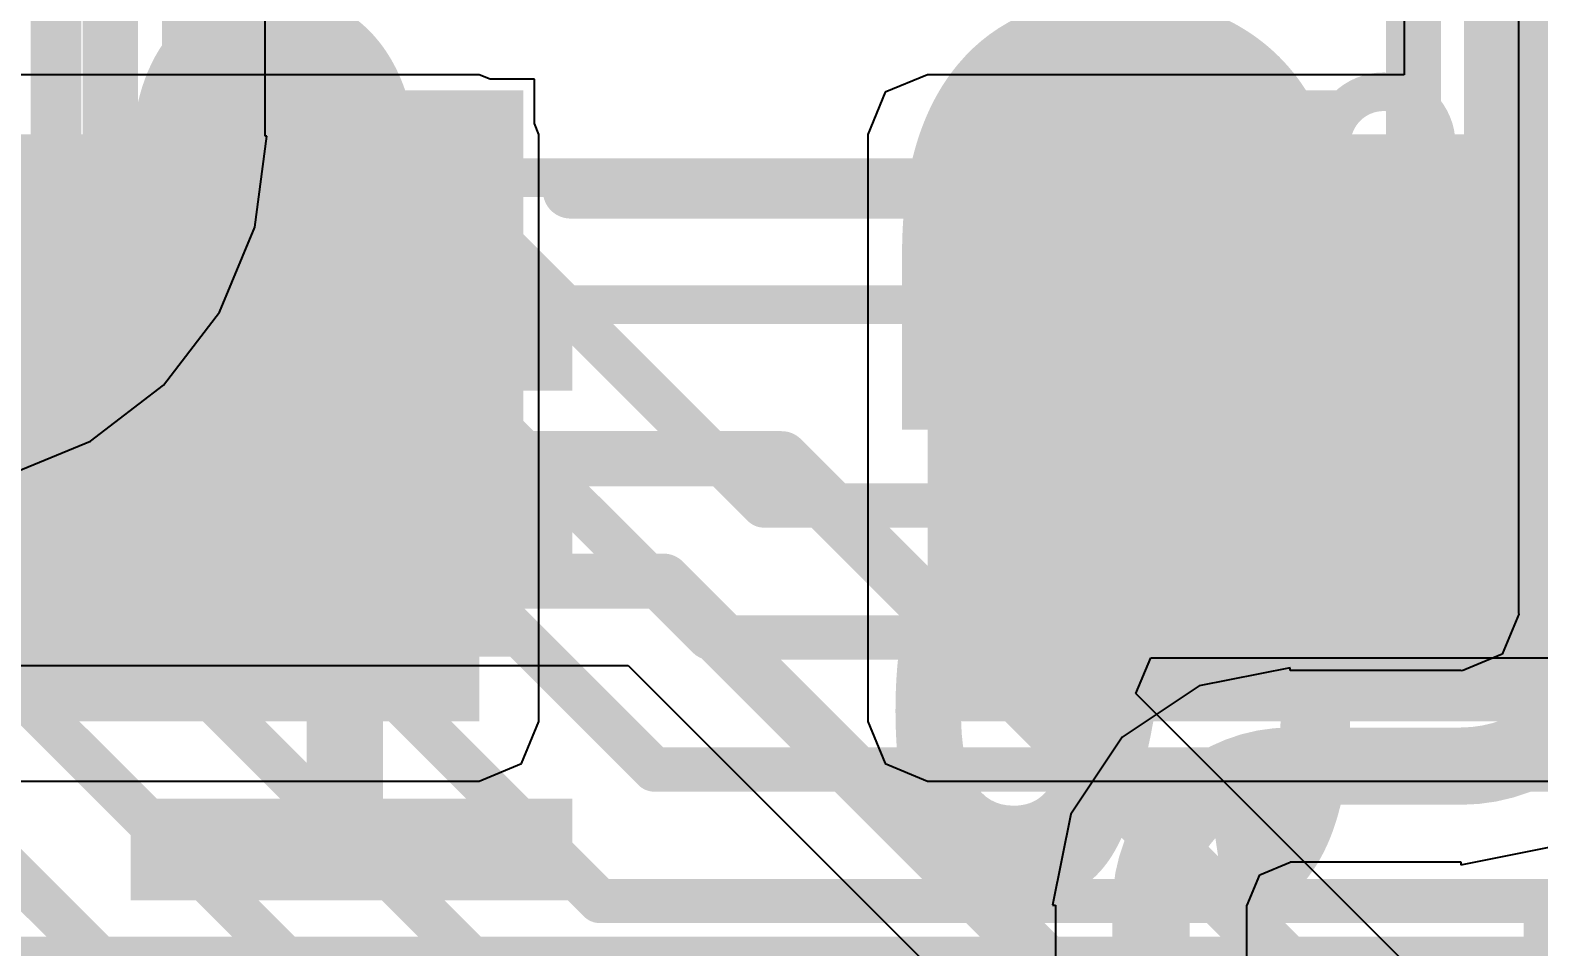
# Model space of a CAD drawing. Header units: inches. Extents: x -6 to 283, y -12 to 154.
# Drawn here: x 29.15 to 32.62, y -9.746 to -7.637 of the extents above; entities that cross this region are included whole.
import ezdxf

# ---------------------------------------------------------------- set-up
doc = ezdxf.new("R2010")
doc.units = ezdxf.units.IN
for name, color, linetype in [('Bottom Layer', 5, 'Continuous'), ('Bottom Overlay', 54, 'Continuous'), ('Bottom Paste', 16, 'Continuous'), ('Bottom Solder', 6, 'Continuous'), ('Signal L1', 76, 'Continuous'), ('Signal L2', 6, 'Continuous'), ('Top Layer', 1, 'Continuous'), ('Top Overlay', 2, 'Continuous')]:
    doc.layers.add(name, color=color, linetype=linetype)
doc.styles.add('Arial Black_Bold', font='', dxfattribs={"height": 0.2})
doc.styles.get('Arial Black_Bold').set_extended_font_data('Arial Black', bold=True)

# ---------------------------------------------------------------- blocks, each defined once
blk = doc.blocks.new('SOT_23_5_B_50')
at = {"layer": 'Bottom Layer'}
for points in [[(0.75, 1.25), (1.85, 1.25), (1.85, 0.65), (0.75, 0.65)], [(0.75, -0.65), (1.85, -0.65), (1.85, -1.25), (0.75, -1.25)]]:
    blk.add_hatch(color=5, dxfattribs=at).paths.add_polyline_path(points)
at = {"layer": 'Bottom Paste'}
for points in [[(0.75, 1.25), (1.85, 1.25), (1.85, 0.65), (0.75, 0.65)], [(0.75, -0.65), (1.85, -0.65), (1.85, -1.25), (0.75, -1.25)]]:
    blk.add_hatch(color=16, dxfattribs=at).paths.add_polyline_path(points)
at = {"layer": 'Bottom Solder'}
for points in [[(0.6484, 1.3516), (1.9516, 1.3516), (1.9516, 0.5484), (0.6484, 0.5484)], [(0.6484, -0.5484), (1.9516, -0.5484), (1.9516, -1.3516), (0.6484, -1.3516)]]:
    blk.add_hatch(color=6, dxfattribs=at).paths.add_polyline_path(points)
at = {"layer": 'Bottom Overlay'}
for points in [[(-0.879, 1.4986, 0.127, 0.127, 0), (0.8736, 1.4986, 0.127, 0.127, 0)], [(0.8736, 1.3986, 0.127, 0.127, 0), (0.8736, 1.4986, 0.127, 0.127, 0)], [(0.88, -0.44, 0.127, 0.127, 0), (0.88, 0.418, 0.127, 0.127, 0)], [(0.8736, -1.4986, 0.127, 0.127, 0), (0.8736, -1.3986, 0.127, 0.127, 0)], [(-0.879, -1.4986, 0.127, 0.127, 0), (0.8736, -1.4986, 0.127, 0.127, 0)]]:
    blk.add_lwpolyline(points, format="xyseb", dxfattribs=at)
for points in [[(0.8418, 1.4986, 0.0635, 0.0635, 1), (0.9053, 1.4986, 0.0635, 0.0635, 1)], [(0.8418, 1.4986, 0.0635, 0.0635, 1), (0.9053, 1.4986, 0.0635, 0.0635, 1)], [(0.8418, 1.3986, 0.0635, 0.0635, 1), (0.9053, 1.3986, 0.0635, 0.0635, 1)], [(0.8483, 0.418, 0.0635, 0.0635, 1), (0.9118, 0.418, 0.0635, 0.0635, 1)], [(0.8482, -0.44, 0.0635, 0.0635, 1), (0.9117, -0.44, 0.0635, 0.0635, 1)], [(0.8418, -1.3986, 0.0635, 0.0635, 1), (0.9053, -1.3986, 0.0635, 0.0635, 1)], [(0.8418, -1.4986, 0.0635, 0.0635, 1), (0.9053, -1.4986, 0.0635, 0.0635, 1)], [(0.8418, -1.4986, 0.0635, 0.0635, 1), (0.9053, -1.4986, 0.0635, 0.0635, 1)]]:
    blk.add_lwpolyline(points, format="xyseb", close=True, dxfattribs=at)
blk = doc.blocks.new('C___0603_B_214')
at = {"layer": 'Bottom Layer'}
for points in [[(-1.143, -0.4445), (-1.143, 0.4445), (-0.381, 0.4445), (-0.381, -0.4445)], [(0.381, -0.4445), (0.381, 0.4445), (1.143, 0.4445), (1.143, -0.4445)]]:
    blk.add_hatch(color=5, dxfattribs=at).paths.add_polyline_path(points)
at = {"layer": 'Bottom Paste'}
for points in [[(-1.143, -0.4445), (-1.143, 0.4445), (-0.381, 0.4445), (-0.381, -0.4445)], [(0.381, -0.4445), (0.381, 0.4445), (1.143, 0.4445), (1.143, -0.4445)]]:
    blk.add_hatch(color=16, dxfattribs=at).paths.add_polyline_path(points)
at = {"layer": 'Bottom Solder'}
for points in [[(-1.203, -0.5045), (-1.203, 0.5045), (-0.321, 0.5045), (-0.321, -0.5045)], [(0.321, -0.5045), (0.321, 0.5045), (1.203, 0.5045), (1.203, -0.5045)]]:
    blk.add_hatch(color=6, dxfattribs=at).paths.add_polyline_path(points)
at = {"layer": 'Bottom Overlay'}
for points in [[(-1.2446, 0.5334, 0.127, 0.127, 0), (-1.2446, -0.5334, 0.127, 0.127, 0)], [(-1.2446, 0.5334, 0.127, 0.127, 0), (-0.4572, 0.5334, 0.127, 0.127, 0)], [(0.4572, 0.5334, 0.127, 0.127, 0), (1.2446, 0.5334, 0.127, 0.127, 0)], [(1.2446, 0.5334, 0.127, 0.127, 0), (1.2446, -0.5334, 0.127, 0.127, 0)], [(-1.2446, -0.5334, 0.127, 0.127, 0), (-0.4572, -0.5334, 0.127, 0.127, 0)], [(1.2446, -0.5334, 0.127, 0.127, 0), (0.4572, -0.5334, 0.127, 0.127, 0)]]:
    blk.add_lwpolyline(points, format="xyseb", dxfattribs=at)
for points in [[(-1.2764, 0.5334, 0.0635, 0.0635, 1), (-1.2129, 0.5334, 0.0635, 0.0635, 1)], [(-1.2764, 0.5334, 0.0635, 0.0635, 1), (-1.2129, 0.5334, 0.0635, 0.0635, 1)], [(-0.489, 0.5334, 0.0635, 0.0635, 1), (-0.4255, 0.5334, 0.0635, 0.0635, 1)], [(0.4254, 0.5334, 0.0635, 0.0635, 1), (0.4889, 0.5334, 0.0635, 0.0635, 1)], [(1.2128, 0.5334, 0.0635, 0.0635, 1), (1.2763, 0.5334, 0.0635, 0.0635, 1)], [(1.2128, 0.5334, 0.0635, 0.0635, 1), (1.2763, 0.5334, 0.0635, 0.0635, 1)], [(-1.2764, -0.5334, 0.0635, 0.0635, 1), (-1.2129, -0.5334, 0.0635, 0.0635, 1)], [(-1.2764, -0.5334, 0.0635, 0.0635, 1), (-1.2129, -0.5334, 0.0635, 0.0635, 1)], [(-0.489, -0.5334, 0.0635, 0.0635, 1), (-0.4255, -0.5334, 0.0635, 0.0635, 1)], [(0.4254, -0.5334, 0.0635, 0.0635, 1), (0.4889, -0.5334, 0.0635, 0.0635, 1)], [(1.2129, -0.5334, 0.0635, 0.0635, 1), (1.2764, -0.5334, 0.0635, 0.0635, 1)], [(1.2129, -0.5334, 0.0635, 0.0635, 1), (1.2764, -0.5334, 0.0635, 0.0635, 1)]]:
    blk.add_lwpolyline(points, format="xyseb", close=True, dxfattribs=at)

msp = doc.modelspace()

# ---------------------------------------------------------------- hatches: boundary and pattern name
at = {"layer": 'Bottom Layer'}
for points in [[(32.4478, -9.2275), (34.9217, -9.2275), (34.9217, -7.2555), (32.4478, -7.2555)], [(27.2313, -9.2275), (30.1827, -9.2275), (30.1827, -7.877), (27.2313, -7.877)], [(31.2137, -9.2275), (34.9217, -9.2275), (34.9217, -7.877), (31.2137, -7.877)]]:
    msp.add_hatch(color=5, dxfattribs=at).paths.add_polyline_path(points)

# ---------------------------------------------------------------- linework, layer by layer
for p, q in [((32.3103, -7.2555), (32.3103, -7.7396)), ((30.1827, -7.7396), (27.2313, -7.7396)), ((30.208, -7.75), (30.1827, -7.7396)), ((30.3097, -7.75), (30.208, -7.75)), ((30.3097, -7.8518), (30.3097, -7.75)), ((31.2137, -7.7396), (31.1165, -7.7798)), ((32.3103, -7.7396), (31.2137, -7.7396)), ((31.1165, -7.7798), (31.0763, -7.877)), ((30.3202, -7.877), (30.3097, -7.8518)), ((30.3202, -9.2275), (30.3202, -7.877)), ((31.0763, -7.877), (31.0763, -9.2275)), ((30.2799, -9.3247), (30.3202, -9.2275)), ((31.0763, -9.2275), (31.1165, -9.3247)), ((30.1827, -9.365), (30.2799, -9.3247)), ((31.1165, -9.3247), (31.2137, -9.365)), ((27.2313, -9.365), (30.1827, -9.365)), ((31.2137, -9.365), (34.9217, -9.365))]:
    msp.add_line(p, q, dxfattribs=at)
msp.add_lwpolyline([(28.623, -9.9133, 0.381, 0.381, 0), (33.1306, -9.9133, 0.381, 0.381, 0)], format="xyseb", dxfattribs=at)
at = {"layer": 'Signal L1'}
for p, q in [((31.6931, -9.1635), (31.7271, -9.0814)), ((31.7271, -9.0814), (35.642, -9.0814)), ((28.1789, -9.099), (30.5256, -9.099)), ((30.5256, -9.099), (31.4825, -10.0559)), ((32.3681, -9.8386), (31.6931, -9.1635))]:
    msp.add_line(p, q, dxfattribs=at)
for points in [[(32.1422, -7.8993, 0.0889, 0.0889, -1), (32.3835, -7.8993, 0.0889, 0.0889, 0)], [(32.1422, -7.912, 0.0889, 0.0889, -0.414214), (32.0776, -7.9765, 0.0889, 0.0889, 0)], [(32.3835, -7.912, 0.0889, 0.0889, 0), (32.3835, -7.8993, 0.0889, 0.0889, 0)], [(32.448, -7.9765, 0.0889, 0.0889, -0.414214), (32.3835, -7.912, 0.0889, 0.0889, 0)], [(28.8182, -7.9765, 0.0889, 0.0889, 0), (32.0776, -7.9765, 0.0889, 0.0889, 0)], [(32.448, -7.9765, 0.0889, 0.0889, 0), (32.6894, -7.9765, 0.0889, 0.0889, 0)], [(28.8182, -8.2686, 0.0889, 0.0889, 0), (32.6894, -8.2686, 0.0889, 0.0889, 0)], [(19.2384, -8.6231, 0.127, 0.127, 0), (30.8779, -8.6231, 0.127, 0.127, 0)], [(30.8779, -8.6231, 0.127, 0.127, 0), (32.2876, -10.0328, 0.127, 0.127, 0)], [(19.1535, -8.9047, 0.127, 0.127, 0), (30.606, -8.9047, 0.127, 0.127, 0)], [(30.606, -8.9047, 0.127, 0.127, 0), (31.7341, -10.0328, 0.127, 0.127, 0)]]:
    msp.add_lwpolyline(points, format="xyseb", dxfattribs=at)
for points in [[(32.1199, -7.8993, 0.0445, 0.0445, 1), (32.1644, -7.8993, 0.0445, 0.0445, 1)], [(32.1199, -7.912, 0.0445, 0.0445, 1), (32.1644, -7.912, 0.0445, 0.0445, 1)], [(32.3612, -7.8993, 0.0445, 0.0445, 1), (32.4057, -7.8993, 0.0445, 0.0445, 1)], [(32.3612, -7.8993, 0.0445, 0.0445, 1), (32.4057, -7.8993, 0.0445, 0.0445, 1)], [(32.3612, -7.912, 0.0445, 0.0445, 1), (32.4057, -7.912, 0.0445, 0.0445, 1)], [(32.3612, -7.912, 0.0445, 0.0445, 1), (32.4057, -7.912, 0.0445, 0.0445, 1)], [(32.0554, -7.9765, 0.0445, 0.0445, 1), (32.0998, -7.9765, 0.0445, 0.0445, 1)], [(32.0554, -7.9765, 0.0445, 0.0445, 1), (32.0998, -7.9765, 0.0445, 0.0445, 1)], [(32.4258, -7.9765, 0.0445, 0.0445, 1), (32.4702, -7.9765, 0.0445, 0.0445, 1)], [(32.4258, -7.9765, 0.0445, 0.0445, 1), (32.4702, -7.9765, 0.0445, 0.0445, 1)], [(30.8462, -8.6231, 0.0635, 0.0635, 1), (30.9097, -8.6231, 0.0635, 0.0635, 1)], [(30.8462, -8.6231, 0.0635, 0.0635, 1), (30.9097, -8.6231, 0.0635, 0.0635, 1)], [(30.5743, -8.9047, 0.0635, 0.0635, 1), (30.6378, -8.9047, 0.0635, 0.0635, 1)], [(30.5743, -8.9047, 0.0635, 0.0635, 1), (30.6378, -8.9047, 0.0635, 0.0635, 1)]]:
    msp.add_lwpolyline(points, format="xyseb", close=True, dxfattribs=at)
at = {"layer": 'Signal L2'}
for points in [[(29.2017, -7.9548, 0.1016, 0.1016, 0), (29.2017, 4.681, 0.1016, 0.1016, 0)], [(29.8065, -7.7004, 0.1016, 0.1016, 0), (29.8065, 4.681, 0.1016, 0.1016, 0)], [(29.5041, -7.8274, 0.1016, 0.1016, 0), (29.5041, 4.3297, 0.1016, 0.1016, 0)], [(29.8065, -7.7004, 0.1016, 0.1016, 0), (30.8368, -8.7307, 0.1016, 0.1016, 0)], [(29.5041, -7.8274, 0.1016, 0.1016, 0), (30.7111, -9.0343, 0.1016, 0.1016, 0)], [(29.2017, -7.9548, 0.1016, 0.1016, 0), (30.5852, -9.3383, 0.1016, 0.1016, 0)], [(28.8993, -8.0801, 0.1016, 0.1016, 0), (30.4599, -9.6407, 0.1016, 0.1016, 0)], [(28.5969, -8.2053, 0.1016, 0.1016, 0), (30.3346, -9.9431, 0.1016, 0.1016, 0)], [(28.2945, -8.3306, 0.1016, 0.1016, 0), (30.2094, -10.2455, 0.1016, 0.1016, 0)], [(27.9921, -8.4558, 0.1016, 0.1016, 0), (30.0841, -10.5479, 0.1016, 0.1016, 0)], [(30.8368, -8.7307, 0.1016, 0.1016, 0), (36.2452, -8.7307, 0.1016, 0.1016, 0)], [(30.7111, -9.0343, 0.1016, 0.1016, 0), (35.8948, -9.0343, 0.1016, 0.1016, 0)], [(30.5852, -9.3383, 0.1016, 0.1016, 0), (36.2449, -9.3383, 0.1016, 0.1016, 0)], [(30.4599, -9.6407, 0.1016, 0.1016, 0), (35.8936, -9.6407, 0.1016, 0.1016, 0)]]:
    msp.add_lwpolyline(points, format="xyseb", dxfattribs=at)
for points in [[(29.7811, -7.7004, 0.0508, 0.0508, 1), (29.8319, -7.7004, 0.0508, 0.0508, 1)], [(29.7811, -7.7004, 0.0508, 0.0508, 1), (29.8319, -7.7004, 0.0508, 0.0508, 1)], [(29.4787, -7.8274, 0.0508, 0.0508, 1), (29.5295, -7.8274, 0.0508, 0.0508, 1)], [(29.4787, -7.8274, 0.0508, 0.0508, 1), (29.5295, -7.8274, 0.0508, 0.0508, 1)], [(29.1763, -7.9548, 0.0508, 0.0508, 1), (29.2271, -7.9548, 0.0508, 0.0508, 1)], [(29.1763, -7.9548, 0.0508, 0.0508, 1), (29.2271, -7.9548, 0.0508, 0.0508, 1)], [(30.8114, -8.7307, 0.0508, 0.0508, 1), (30.8622, -8.7307, 0.0508, 0.0508, 1)], [(30.8114, -8.7307, 0.0508, 0.0508, 1), (30.8622, -8.7307, 0.0508, 0.0508, 1)], [(30.6857, -9.0343, 0.0508, 0.0508, 1), (30.7365, -9.0343, 0.0508, 0.0508, 1)], [(30.6857, -9.0343, 0.0508, 0.0508, 1), (30.7365, -9.0343, 0.0508, 0.0508, 1)], [(30.5598, -9.3383, 0.0508, 0.0508, 1), (30.6106, -9.3383, 0.0508, 0.0508, 1)], [(30.5598, -9.3383, 0.0508, 0.0508, 1), (30.6106, -9.3383, 0.0508, 0.0508, 1)], [(30.4345, -9.6407, 0.0508, 0.0508, 1), (30.4853, -9.6407, 0.0508, 0.0508, 1)], [(30.4345, -9.6407, 0.0508, 0.0508, 1), (30.4853, -9.6407, 0.0508, 0.0508, 1)]]:
    msp.add_lwpolyline(points, format="xyseb", close=True, dxfattribs=at)
at = {"layer": 'Top Layer'}
for p, q in [((29.6903, -7.8806), (29.6903, -6.7404)), ((32.5732, -6.7543), (32.5732, -8.9776)), ((29.6663, -8.0904), (29.6939, -7.8806)), ((29.6939, -7.8806), (29.6903, -7.8806)), ((29.5853, -8.2859), (29.6663, -8.0904)), ((29.4565, -8.4537), (29.5853, -8.2859)), ((29.2886, -8.5826), (29.4565, -8.4537)), ((29.0931, -8.6635), (29.2886, -8.5826)), ((32.5738, -8.9805), (32.5356, -9.0727)), ((32.5732, -8.9776), (32.5738, -8.9805)), ((32.5356, -9.0727), (32.4435, -9.1108)), ((32.0475, -9.104), (31.8386, -9.1456)), ((32.0475, -9.1103), (32.0475, -9.104)), ((32.4406, -9.1103), (32.0475, -9.1103)), ((32.4435, -9.1108), (32.4406, -9.1103)), ((31.8386, -9.1456), (31.6614, -9.2639)), ((31.6614, -9.2639), (31.543, -9.4411)), ((31.543, -9.4411), (31.5015, -9.6501)), ((32.4406, -9.5574), (32.6625, -9.5133)), ((31.9778, -9.5804), (32.0475, -9.5515)), ((32.0475, -9.5515), (32.0475, -9.5505)), ((32.0475, -9.5505), (32.4406, -9.5505)), ((32.4406, -9.5505), (32.4406, -9.5574)), ((31.9489, -9.6501), (31.9778, -9.5804)), ((31.5015, -9.6501), (31.5077, -9.6501)), ((31.5077, -9.6501), (31.5077, -9.9218)), ((31.948, -9.8917), (31.948, -9.6501)), ((31.948, -9.6501), (31.9489, -9.6501))]:
    msp.add_line(p, q, dxfattribs=at)
for points in [[(29.5155, -7.8806, 0.0889, 0.0889, 0), (29.5155, -6.7404, 0.0889, 0.0889, 0)], [(29.2234, -7.8806, 0.0889, 0.0889, 0), (29.2234, -7.5798, 0.0889, 0.0889, 0)], [(29.5155, -7.8806, 0.0889, 0.0889, -0.414214), (28.8833, -8.5128, 0.0889, 0.0889, 0)], [(29.2234, -7.8806, 0.0889, 0.0889, -0.414214), (28.8833, -8.2207, 0.0889, 0.0889, 0)], [(32.7933, -8.9776, 0.1778, 0.1778, -0.414214), (32.4406, -9.3304, 0.1778, 0.1778, 0)], [(31.7279, -9.6501, 0.1778, 0.1778, -0.414214), (32.0475, -9.3304, 0.1778, 0.1778, 0)], [(32.0475, -9.3304, 0.1778, 0.1778, 0), (32.4406, -9.3304, 0.1778, 0.1778, 0)], [(31.7279, -10.0328, 0.1778, 0.1778, 0), (31.7279, -9.6501, 0.1778, 0.1778, 0)]]:
    msp.add_lwpolyline(points, format="xyseb", dxfattribs=at)
for points in [[(29.2012, -7.8806, 0.0445, 0.0445, 1), (29.2457, -7.8806, 0.0445, 0.0445, 1)], [(29.2012, -7.8806, 0.0445, 0.0445, 1), (29.2457, -7.8806, 0.0445, 0.0445, 1)], [(29.4933, -7.8806, 0.0445, 0.0445, 1), (29.5378, -7.8806, 0.0445, 0.0445, 1)], [(29.4933, -7.8806, 0.0445, 0.0445, 1), (29.5378, -7.8806, 0.0445, 0.0445, 1)], [(32.0031, -9.3304, 0.0889, 0.0889, 1), (32.092, -9.3304, 0.0889, 0.0889, 1)], [(32.0031, -9.3304, 0.0889, 0.0889, 1), (32.092, -9.3304, 0.0889, 0.0889, 1)], [(32.3961, -9.3304, 0.0889, 0.0889, 1), (32.485, -9.3304, 0.0889, 0.0889, 1)], [(32.3961, -9.3304, 0.0889, 0.0889, 1), (32.485, -9.3304, 0.0889, 0.0889, 1)], [(31.6834, -9.6501, 0.0889, 0.0889, 1), (31.7723, -9.6501, 0.0889, 0.0889, 1)], [(31.6834, -9.6501, 0.0889, 0.0889, 1), (31.7723, -9.6501, 0.0889, 0.0889, 1)]]:
    msp.add_lwpolyline(points, format="xyseb", close=True, dxfattribs=at)

# ---------------------------------------------------------------- block references
for name, p, rotation in [('SOT_23_5_B_50', (30.8327, -7.127), 270), ('C___0603_B_214', (33.1814, -9.2021), 90)]:
    msp.add_blockref(name, p, dxfattribs=dict(rotation=rotation))

# ---------------------------------------------------------------- texts
at = {"layer": 'Top Overlay', "style": 'Arial Black_Bold'}
for s, p in [('SDA', (32.1712, -9.7482)), ('HPD', (30.397, -9.7482))]:
    msp.add_text(s, height=1.016, rotation=90, dxfattribs=at).set_placement(p)

doc.saveas('drawing.dxf')
